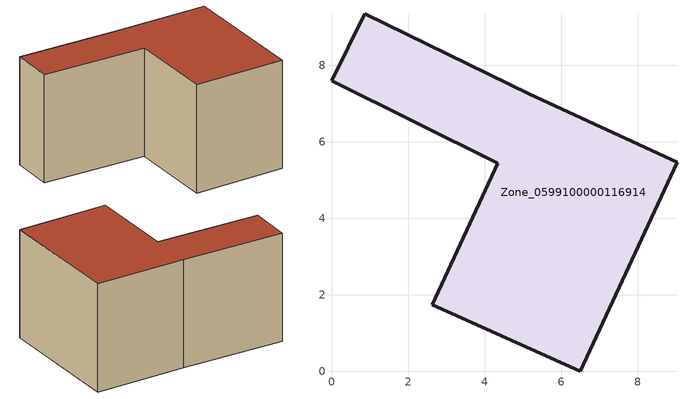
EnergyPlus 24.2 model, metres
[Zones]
Zone_0599100000116914
 floor ground (C_G): 9.03,5.47 6.5,0 2.63,1.74 4.34,5.44 0,7.59 0.87,9.35 5.18,7.24 z0
 wall outside (C_F): 5.18,7.24 0.87,9.35 0,7.59 4.34,5.44 2.63,1.74 6.5,0 9.03,5.47 5.18,7.24 z0:5.02
 roof outside (C_R): 6.5,0 9.03,5.47 5.18,7.24 0.87,9.35 0,7.59 4.34,5.44 2.63,1.74 z5.02
[BUILDING]
Pand.0599100000116914: North Axis=0; Terrain=City; Loads Convergence Tolerance Value=0.04; Temperature Convergence Tolerance Value=0.4; Solar Distribution=FullExterior; Maximum Number of Warmup Days=25; Minimum Number of Warmup Days=1
[Site:Location]
Rotterdam.The.Hague.AP_ZH_NLD Design_Conditions: Latitude=51.96; Longitude=4.45; Time Zone=1; Elevation=-4.5
[SITE:GROUNDTEMPERATURE:BUILDINGSURFACE]
18, 18, 18, 18, 18, 18, 18, 18, 18, 18, 18, 18
[MATERIAL] Thermal Absorptance=0.9; Solar Absorptance=0.7; Visible Absorptance=0.7
Name | Roughness | Thickness | Conductivity | Density | Specific Heat
G.TI.1946 | MediumSmooth | 0.15 | 1 | 540 | 1210
F.TI.1946 | Rough | 0.3 | 0.857143 | 1920 | 840
R.TI.1946 | MediumRough | 0.2 | 0.1 | 1500 | 1000
[CONSTRUCTION]
C_G: G.TI.1946
C_F: F.TI.1946
C_R: R.TI.1946
[ZONE]
Zone_0599100000116914: Type=1; Multiplier=1; Ceiling Height=Autocalculate; Volume=Autocalculate; Floor Area=autocalculate; Part of Total Floor Area=Yes
[ZONEINFILTRATION:DESIGNFLOWRATE]
Infil_Zone_0599100000116914: Zone or ZoneList or Space or SpaceList=Zone_0599100000116914; Schedule=AlwaysOn; Design Flow Rate Calculation Method=Flow/Area; Flow Rate per Floor Area=0.003; Constant Term Coefficient=1; Temperature Term Coefficient=0; Velocity Term Coefficient=0; Velocity Squared Term Coefficient=0
[HVACTEMPLATE:ZONE:IDEALLOADSAIRSYSTEM]
Zone_0599100000116914: Maximum Heating Supply Air Temperature=50; Minimum Cooling Supply Air Temperature=13; Maximum Heating Supply Air Humidity Ratio=0.0156; Minimum Cooling Supply Air Humidity Ratio=0.0077; Heating Limit=NoLimit; Cooling Limit=NoLimit; Dehumidification Control Type=ConstantSensibleHeatRatio; Cooling Sensible Heat Ratio=0.7; Dehumidification Setpoint=60; Humidification Control Type=None; Humidification Setpoint=30; Outdoor Air Method=None; Outdoor Air Flow Rate per Person=0.00944; Outdoor Air Flow Rate per Zone Floor Area=0; Outdoor Air Flow Rate per Zone=0; Demand Controlled Ventilation Type=None; Outdoor Air Economizer Type=NoEconomizer; Heat Recovery Type=None; Sensible Heat Recovery Effectiveness=0.7; Latent Heat Recovery Effectiveness=0.65
[ZONECONTROL:THERMOSTAT]
ThermostatControl_Zone_0599100000116914: Zone or ZoneList=Zone_0599100000116914; Control Type Schedule=DualSetpointControlType; Control 1=Thermostat_Zone_0599100000116914; Temperature Difference Between Cutout And Setpoint=0
[THERMOSTATSETPOINT:DUALSETPOINT]
Thermostat_Zone_0599100000116914: Heating Setpoint Temperature Schedule=HeatingSetpoint_Zone_0599100000116914; Cooling Setpoint Temperature Schedule=CoolingSetpoint_Zone_0599100000116914
[SCHEDULE:COMPACT]
HeatingSetpoint_Zone_0599100000116914: Through: 12/31, For: AllDays, Until: 24:00, 21
CoolingSetpoint_Zone_0599100000116914: Through: 12/31, For: AllDays, Until: 24:00, 24
DualSetpointControlType: Through: 12/31, For: AllDays, Until: 24:00, 4
AlwaysOn: Through: 12/31, For: AllDays, Until: 24:00, 1
